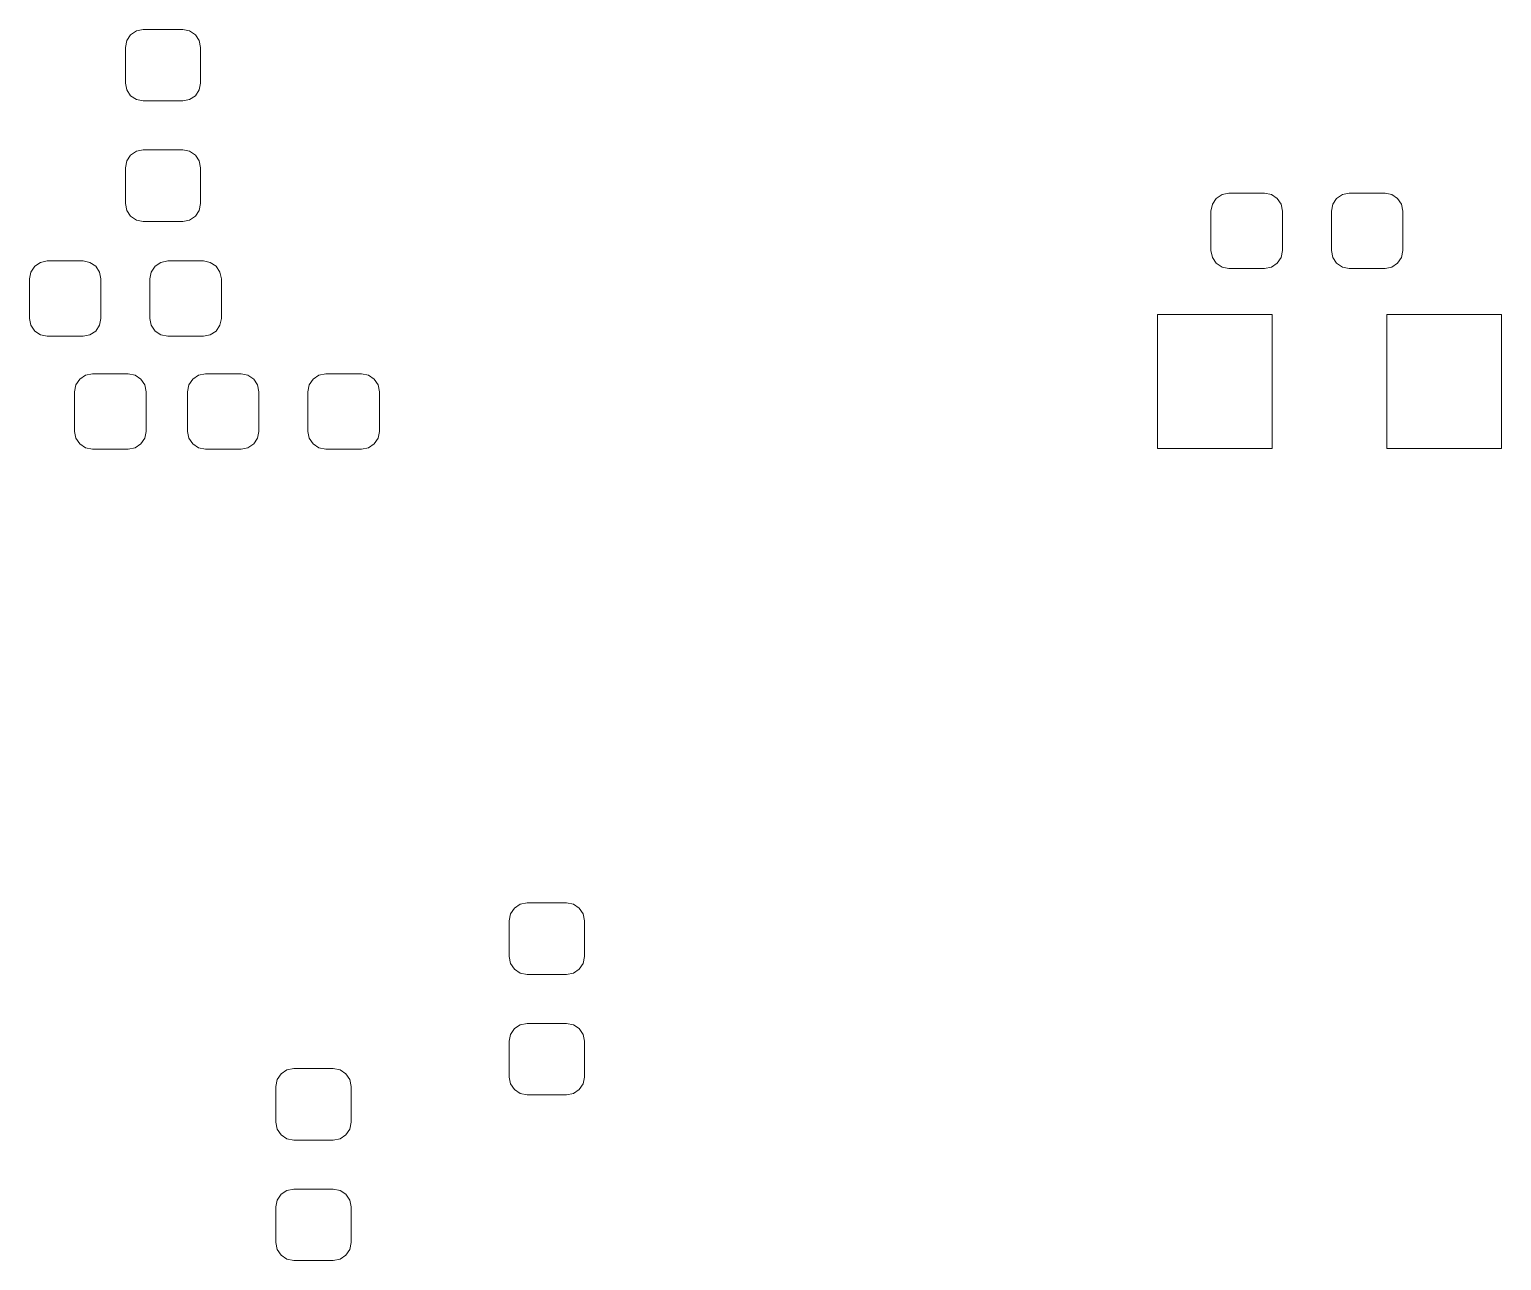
# Model space of a CAD drawing. Header units: millimetres. Extents: x -50 to 46, y -112 to 132.
# Drawn here: x 22.2 to 41.76, y -10.16 to 6.19 of the extents above; entities that cross this region are included whole.
import ezdxf

# ---------------------------------------------------------------- set-up
doc = ezdxf.new("R2010")
doc.units = ezdxf.units.MM
doc.header["$MEASUREMENT"] = 0
doc.layers.add('Layer 1', color=7, linetype='Continuous')

msp = doc.modelspace()

# ---------------------------------------------------------------- linework, layer by layer
at = {"layer": 'Layer 1', "lineweight": 9}
for points, knots in [([(24.2351, 6.1887), (24.2351, 6.1887), (24.326, 6.1706), (24.326, 6.1706), (24.326, 6.1706), (24.326, 6.1706), (24.403, 6.1191), (24.403, 6.1191), (24.403, 6.1191), (24.403, 6.1191), (24.4545, 6.0421), (24.4545, 6.0421), (24.4545, 6.0421), (24.4545, 6.0421), (24.4726, 5.9512), (24.4726, 5.9512), (24.4726, 5.9512), (24.4726, 5.9512), (24.4726, 5.4762), (24.4726, 5.4762), (24.4726, 5.4762), (24.4726, 5.4762), (24.4545, 5.3853), (24.4545, 5.3853), (24.4545, 5.3853), (24.4545, 5.3853), (24.403, 5.3083), (24.403, 5.3083), (24.403, 5.3083), (24.403, 5.3083), (24.326, 5.2568), (24.326, 5.2568), (24.326, 5.2568), (24.326, 5.2568), (24.2351, 5.2387), (24.2351, 5.2387), (24.2351, 5.2387), (24.2351, 5.2387), (23.7101, 5.2387), (23.7101, 5.2387), (23.7101, 5.2387), (23.7101, 5.2387), (23.6192, 5.2568), (23.6192, 5.2568), (23.6192, 5.2568), (23.6192, 5.2568), (23.5422, 5.3083), (23.5422, 5.3083), (23.5422, 5.3083), (23.5422, 5.3083), (23.4907, 5.3853), (23.4907, 5.3853), (23.4907, 5.3853), (23.4907, 5.3853), (23.4726, 5.4762), (23.4726, 5.4762), (23.4726, 5.4762), (23.4726, 5.4762), (23.4726, 5.9512), (23.4726, 5.9512), (23.4726, 5.9512), (23.4726, 5.9512), (23.4907, 6.0421), (23.4907, 6.0421), (23.4907, 6.0421), (23.4907, 6.0421), (23.5422, 6.1191), (23.5422, 6.1191), (23.5422, 6.1191), (23.5422, 6.1191), (23.6192, 6.1706), (23.6192, 6.1706), (23.6192, 6.1706), (23.6192, 6.1706), (23.7101, 6.1887), (23.7101, 6.1887), (23.7101, 6.1887), (23.7101, 6.1887), (24.2351, 6.1887), (24.2351, 6.1887)], [0, 0, 0, 0, 0.047619, 0.047619, 0.047619, 0.047619, 0.0952381, 0.0952381, 0.0952381, 0.0952381, 0.1428571, 0.1428571, 0.1428571, 0.1428571, 0.1904762, 0.1904762, 0.1904762, 0.1904762, 0.2380952, 0.2380952, 0.2380952, 0.2380952, 0.2857143, 0.2857143, 0.2857143, 0.2857143, 0.3333333, 0.3333333, 0.3333333, 0.3333333, 0.3809524, 0.3809524, 0.3809524, 0.3809524, 0.4285714, 0.4285714, 0.4285714, 0.4285714, 0.4761905, 0.4761905, 0.4761905, 0.4761905, 0.5238095, 0.5238095, 0.5238095, 0.5238095, 0.5714286, 0.5714286, 0.5714286, 0.5714286, 0.6190476, 0.6190476, 0.6190476, 0.6190476, 0.6666667, 0.6666667, 0.6666667, 0.6666667, 0.7142857, 0.7142857, 0.7142857, 0.7142857, 0.7619048, 0.7619048, 0.7619048, 0.7619048, 0.8095238, 0.8095238, 0.8095238, 0.8095238, 0.8571429, 0.8571429, 0.8571429, 0.8571429, 0.9047619, 0.9047619, 0.9047619, 0.9047619, 1, 1, 1, 1]), ([(24.2351, 4.5887), (24.2351, 4.5887), (24.326, 4.5706), (24.326, 4.5706), (24.326, 4.5706), (24.326, 4.5706), (24.403, 4.5191), (24.403, 4.5191), (24.403, 4.5191), (24.403, 4.5191), (24.4545, 4.4421), (24.4545, 4.4421), (24.4545, 4.4421), (24.4545, 4.4421), (24.4726, 4.3512), (24.4726, 4.3512), (24.4726, 4.3512), (24.4726, 4.3512), (24.4726, 3.8762), (24.4726, 3.8762), (24.4726, 3.8762), (24.4726, 3.8762), (24.4545, 3.7853), (24.4545, 3.7853), (24.4545, 3.7853), (24.4545, 3.7853), (24.403, 3.7083), (24.403, 3.7083), (24.403, 3.7083), (24.403, 3.7083), (24.326, 3.6568), (24.326, 3.6568), (24.326, 3.6568), (24.326, 3.6568), (24.2351, 3.6387), (24.2351, 3.6387), (24.2351, 3.6387), (24.2351, 3.6387), (23.7101, 3.6387), (23.7101, 3.6387), (23.7101, 3.6387), (23.7101, 3.6387), (23.6192, 3.6568), (23.6192, 3.6568), (23.6192, 3.6568), (23.6192, 3.6568), (23.5422, 3.7083), (23.5422, 3.7083), (23.5422, 3.7083), (23.5422, 3.7083), (23.4907, 3.7853), (23.4907, 3.7853), (23.4907, 3.7853), (23.4907, 3.7853), (23.4726, 3.8762), (23.4726, 3.8762), (23.4726, 3.8762), (23.4726, 3.8762), (23.4726, 4.3512), (23.4726, 4.3512), (23.4726, 4.3512), (23.4726, 4.3512), (23.4907, 4.4421), (23.4907, 4.4421), (23.4907, 4.4421), (23.4907, 4.4421), (23.5422, 4.5191), (23.5422, 4.5191), (23.5422, 4.5191), (23.5422, 4.5191), (23.6192, 4.5706), (23.6192, 4.5706), (23.6192, 4.5706), (23.6192, 4.5706), (23.7101, 4.5887), (23.7101, 4.5887), (23.7101, 4.5887), (23.7101, 4.5887), (24.2351, 4.5887), (24.2351, 4.5887)], [0, 0, 0, 0, 0.047619, 0.047619, 0.047619, 0.047619, 0.0952381, 0.0952381, 0.0952381, 0.0952381, 0.1428571, 0.1428571, 0.1428571, 0.1428571, 0.1904762, 0.1904762, 0.1904762, 0.1904762, 0.2380952, 0.2380952, 0.2380952, 0.2380952, 0.2857143, 0.2857143, 0.2857143, 0.2857143, 0.3333333, 0.3333333, 0.3333333, 0.3333333, 0.3809524, 0.3809524, 0.3809524, 0.3809524, 0.4285714, 0.4285714, 0.4285714, 0.4285714, 0.4761905, 0.4761905, 0.4761905, 0.4761905, 0.5238095, 0.5238095, 0.5238095, 0.5238095, 0.5714286, 0.5714286, 0.5714286, 0.5714286, 0.6190476, 0.6190476, 0.6190476, 0.6190476, 0.6666667, 0.6666667, 0.6666667, 0.6666667, 0.7142857, 0.7142857, 0.7142857, 0.7142857, 0.7619048, 0.7619048, 0.7619048, 0.7619048, 0.8095238, 0.8095238, 0.8095238, 0.8095238, 0.8571429, 0.8571429, 0.8571429, 0.8571429, 0.9047619, 0.9047619, 0.9047619, 0.9047619, 1, 1, 1, 1]), ([(38.8476, 3.2512), (38.8476, 3.2512), (38.8295, 3.1603), (38.8295, 3.1603), (38.8295, 3.1603), (38.8295, 3.1603), (38.778, 3.0833), (38.778, 3.0833), (38.778, 3.0833), (38.778, 3.0833), (38.701, 3.0318), (38.701, 3.0318), (38.701, 3.0318), (38.701, 3.0318), (38.6101, 3.0137), (38.6101, 3.0137), (38.6101, 3.0137), (38.6101, 3.0137), (38.1351, 3.0137), (38.1351, 3.0137), (38.1351, 3.0137), (38.1351, 3.0137), (38.0442, 3.0318), (38.0442, 3.0318), (38.0442, 3.0318), (38.0442, 3.0318), (37.9672, 3.0833), (37.9672, 3.0833), (37.9672, 3.0833), (37.9672, 3.0833), (37.9157, 3.1603), (37.9157, 3.1603), (37.9157, 3.1603), (37.9157, 3.1603), (37.8976, 3.2512), (37.8976, 3.2512), (37.8976, 3.2512), (37.8976, 3.2512), (37.8976, 3.7762), (37.8976, 3.7762), (37.8976, 3.7762), (37.8976, 3.7762), (37.9157, 3.8671), (37.9157, 3.8671), (37.9157, 3.8671), (37.9157, 3.8671), (37.9672, 3.9441), (37.9672, 3.9441), (37.9672, 3.9441), (37.9672, 3.9441), (38.0442, 3.9956), (38.0442, 3.9956), (38.0442, 3.9956), (38.0442, 3.9956), (38.1351, 4.0137), (38.1351, 4.0137), (38.1351, 4.0137), (38.1351, 4.0137), (38.6101, 4.0137), (38.6101, 4.0137), (38.6101, 4.0137), (38.6101, 4.0137), (38.701, 3.9956), (38.701, 3.9956), (38.701, 3.9956), (38.701, 3.9956), (38.778, 3.9441), (38.778, 3.9441), (38.778, 3.9441), (38.778, 3.9441), (38.8295, 3.8671), (38.8295, 3.8671), (38.8295, 3.8671), (38.8295, 3.8671), (38.8476, 3.7762), (38.8476, 3.7762), (38.8476, 3.7762), (38.8476, 3.7762), (38.8476, 3.2512), (38.8476, 3.2512)], [0, 0, 0, 0, 0.047619, 0.047619, 0.047619, 0.047619, 0.0952381, 0.0952381, 0.0952381, 0.0952381, 0.1428571, 0.1428571, 0.1428571, 0.1428571, 0.1904762, 0.1904762, 0.1904762, 0.1904762, 0.2380952, 0.2380952, 0.2380952, 0.2380952, 0.2857143, 0.2857143, 0.2857143, 0.2857143, 0.3333333, 0.3333333, 0.3333333, 0.3333333, 0.3809524, 0.3809524, 0.3809524, 0.3809524, 0.4285714, 0.4285714, 0.4285714, 0.4285714, 0.4761905, 0.4761905, 0.4761905, 0.4761905, 0.5238095, 0.5238095, 0.5238095, 0.5238095, 0.5714286, 0.5714286, 0.5714286, 0.5714286, 0.6190476, 0.6190476, 0.6190476, 0.6190476, 0.6666667, 0.6666667, 0.6666667, 0.6666667, 0.7142857, 0.7142857, 0.7142857, 0.7142857, 0.7619048, 0.7619048, 0.7619048, 0.7619048, 0.8095238, 0.8095238, 0.8095238, 0.8095238, 0.8571429, 0.8571429, 0.8571429, 0.8571429, 0.9047619, 0.9047619, 0.9047619, 0.9047619, 1, 1, 1, 1]), ([(40.4476, 3.2512), (40.4476, 3.2512), (40.4295, 3.1603), (40.4295, 3.1603), (40.4295, 3.1603), (40.4295, 3.1603), (40.378, 3.0833), (40.378, 3.0833), (40.378, 3.0833), (40.378, 3.0833), (40.301, 3.0318), (40.301, 3.0318), (40.301, 3.0318), (40.301, 3.0318), (40.2101, 3.0137), (40.2101, 3.0137), (40.2101, 3.0137), (40.2101, 3.0137), (39.7351, 3.0137), (39.7351, 3.0137), (39.7351, 3.0137), (39.7351, 3.0137), (39.6442, 3.0318), (39.6442, 3.0318), (39.6442, 3.0318), (39.6442, 3.0318), (39.5672, 3.0833), (39.5672, 3.0833), (39.5672, 3.0833), (39.5672, 3.0833), (39.5157, 3.1603), (39.5157, 3.1603), (39.5157, 3.1603), (39.5157, 3.1603), (39.4976, 3.2512), (39.4976, 3.2512), (39.4976, 3.2512), (39.4976, 3.2512), (39.4976, 3.7762), (39.4976, 3.7762), (39.4976, 3.7762), (39.4976, 3.7762), (39.5157, 3.8671), (39.5157, 3.8671), (39.5157, 3.8671), (39.5157, 3.8671), (39.5672, 3.9441), (39.5672, 3.9441), (39.5672, 3.9441), (39.5672, 3.9441), (39.6442, 3.9956), (39.6442, 3.9956), (39.6442, 3.9956), (39.6442, 3.9956), (39.7351, 4.0137), (39.7351, 4.0137), (39.7351, 4.0137), (39.7351, 4.0137), (40.2101, 4.0137), (40.2101, 4.0137), (40.2101, 4.0137), (40.2101, 4.0137), (40.301, 3.9956), (40.301, 3.9956), (40.301, 3.9956), (40.301, 3.9956), (40.378, 3.9441), (40.378, 3.9441), (40.378, 3.9441), (40.378, 3.9441), (40.4295, 3.8671), (40.4295, 3.8671), (40.4295, 3.8671), (40.4295, 3.8671), (40.4476, 3.7762), (40.4476, 3.7762), (40.4476, 3.7762), (40.4476, 3.7762), (40.4476, 3.2512), (40.4476, 3.2512)], [0, 0, 0, 0, 0.047619, 0.047619, 0.047619, 0.047619, 0.0952381, 0.0952381, 0.0952381, 0.0952381, 0.1428571, 0.1428571, 0.1428571, 0.1428571, 0.1904762, 0.1904762, 0.1904762, 0.1904762, 0.2380952, 0.2380952, 0.2380952, 0.2380952, 0.2857143, 0.2857143, 0.2857143, 0.2857143, 0.3333333, 0.3333333, 0.3333333, 0.3333333, 0.3809524, 0.3809524, 0.3809524, 0.3809524, 0.4285714, 0.4285714, 0.4285714, 0.4285714, 0.4761905, 0.4761905, 0.4761905, 0.4761905, 0.5238095, 0.5238095, 0.5238095, 0.5238095, 0.5714286, 0.5714286, 0.5714286, 0.5714286, 0.6190476, 0.6190476, 0.6190476, 0.6190476, 0.6666667, 0.6666667, 0.6666667, 0.6666667, 0.7142857, 0.7142857, 0.7142857, 0.7142857, 0.7619048, 0.7619048, 0.7619048, 0.7619048, 0.8095238, 0.8095238, 0.8095238, 0.8095238, 0.8571429, 0.8571429, 0.8571429, 0.8571429, 0.9047619, 0.9047619, 0.9047619, 0.9047619, 1, 1, 1, 1]), ([(22.1976, 2.8762), (22.1976, 2.8762), (22.2157, 2.9671), (22.2157, 2.9671), (22.2157, 2.9671), (22.2157, 2.9671), (22.2672, 3.0441), (22.2672, 3.0441), (22.2672, 3.0441), (22.2672, 3.0441), (22.3442, 3.0956), (22.3442, 3.0956), (22.3442, 3.0956), (22.3442, 3.0956), (22.4351, 3.1137), (22.4351, 3.1137), (22.4351, 3.1137), (22.4351, 3.1137), (22.9101, 3.1137), (22.9101, 3.1137), (22.9101, 3.1137), (22.9101, 3.1137), (23.001, 3.0956), (23.001, 3.0956), (23.001, 3.0956), (23.001, 3.0956), (23.078, 3.0441), (23.078, 3.0441), (23.078, 3.0441), (23.078, 3.0441), (23.1295, 2.9671), (23.1295, 2.9671), (23.1295, 2.9671), (23.1295, 2.9671), (23.1476, 2.8762), (23.1476, 2.8762), (23.1476, 2.8762), (23.1476, 2.8762), (23.1476, 2.3512), (23.1476, 2.3512), (23.1476, 2.3512), (23.1476, 2.3512), (23.1295, 2.2603), (23.1295, 2.2603), (23.1295, 2.2603), (23.1295, 2.2603), (23.078, 2.1833), (23.078, 2.1833), (23.078, 2.1833), (23.078, 2.1833), (23.001, 2.1318), (23.001, 2.1318), (23.001, 2.1318), (23.001, 2.1318), (22.9101, 2.1137), (22.9101, 2.1137), (22.9101, 2.1137), (22.9101, 2.1137), (22.4351, 2.1137), (22.4351, 2.1137), (22.4351, 2.1137), (22.4351, 2.1137), (22.3442, 2.1318), (22.3442, 2.1318), (22.3442, 2.1318), (22.3442, 2.1318), (22.2672, 2.1833), (22.2672, 2.1833), (22.2672, 2.1833), (22.2672, 2.1833), (22.2157, 2.2603), (22.2157, 2.2603), (22.2157, 2.2603), (22.2157, 2.2603), (22.1976, 2.3512), (22.1976, 2.3512), (22.1976, 2.3512), (22.1976, 2.3512), (22.1976, 2.8762), (22.1976, 2.8762)], [0, 0, 0, 0, 0.047619, 0.047619, 0.047619, 0.047619, 0.0952381, 0.0952381, 0.0952381, 0.0952381, 0.1428571, 0.1428571, 0.1428571, 0.1428571, 0.1904762, 0.1904762, 0.1904762, 0.1904762, 0.2380952, 0.2380952, 0.2380952, 0.2380952, 0.2857143, 0.2857143, 0.2857143, 0.2857143, 0.3333333, 0.3333333, 0.3333333, 0.3333333, 0.3809524, 0.3809524, 0.3809524, 0.3809524, 0.4285714, 0.4285714, 0.4285714, 0.4285714, 0.4761905, 0.4761905, 0.4761905, 0.4761905, 0.5238095, 0.5238095, 0.5238095, 0.5238095, 0.5714286, 0.5714286, 0.5714286, 0.5714286, 0.6190476, 0.6190476, 0.6190476, 0.6190476, 0.6666667, 0.6666667, 0.6666667, 0.6666667, 0.7142857, 0.7142857, 0.7142857, 0.7142857, 0.7619048, 0.7619048, 0.7619048, 0.7619048, 0.8095238, 0.8095238, 0.8095238, 0.8095238, 0.8571429, 0.8571429, 0.8571429, 0.8571429, 0.9047619, 0.9047619, 0.9047619, 0.9047619, 1, 1, 1, 1]), ([(23.7976, 2.8762), (23.7976, 2.8762), (23.8157, 2.9671), (23.8157, 2.9671), (23.8157, 2.9671), (23.8157, 2.9671), (23.8672, 3.0441), (23.8672, 3.0441), (23.8672, 3.0441), (23.8672, 3.0441), (23.9442, 3.0956), (23.9442, 3.0956), (23.9442, 3.0956), (23.9442, 3.0956), (24.0351, 3.1137), (24.0351, 3.1137), (24.0351, 3.1137), (24.0351, 3.1137), (24.5101, 3.1137), (24.5101, 3.1137), (24.5101, 3.1137), (24.5101, 3.1137), (24.601, 3.0956), (24.601, 3.0956), (24.601, 3.0956), (24.601, 3.0956), (24.678, 3.0441), (24.678, 3.0441), (24.678, 3.0441), (24.678, 3.0441), (24.7295, 2.9671), (24.7295, 2.9671), (24.7295, 2.9671), (24.7295, 2.9671), (24.7476, 2.8762), (24.7476, 2.8762), (24.7476, 2.8762), (24.7476, 2.8762), (24.7476, 2.3512), (24.7476, 2.3512), (24.7476, 2.3512), (24.7476, 2.3512), (24.7295, 2.2603), (24.7295, 2.2603), (24.7295, 2.2603), (24.7295, 2.2603), (24.678, 2.1833), (24.678, 2.1833), (24.678, 2.1833), (24.678, 2.1833), (24.601, 2.1318), (24.601, 2.1318), (24.601, 2.1318), (24.601, 2.1318), (24.5101, 2.1137), (24.5101, 2.1137), (24.5101, 2.1137), (24.5101, 2.1137), (24.0351, 2.1137), (24.0351, 2.1137), (24.0351, 2.1137), (24.0351, 2.1137), (23.9442, 2.1318), (23.9442, 2.1318), (23.9442, 2.1318), (23.9442, 2.1318), (23.8672, 2.1833), (23.8672, 2.1833), (23.8672, 2.1833), (23.8672, 2.1833), (23.8157, 2.2603), (23.8157, 2.2603), (23.8157, 2.2603), (23.8157, 2.2603), (23.7976, 2.3512), (23.7976, 2.3512), (23.7976, 2.3512), (23.7976, 2.3512), (23.7976, 2.8762), (23.7976, 2.8762)], [0, 0, 0, 0, 0.047619, 0.047619, 0.047619, 0.047619, 0.0952381, 0.0952381, 0.0952381, 0.0952381, 0.1428571, 0.1428571, 0.1428571, 0.1428571, 0.1904762, 0.1904762, 0.1904762, 0.1904762, 0.2380952, 0.2380952, 0.2380952, 0.2380952, 0.2857143, 0.2857143, 0.2857143, 0.2857143, 0.3333333, 0.3333333, 0.3333333, 0.3333333, 0.3809524, 0.3809524, 0.3809524, 0.3809524, 0.4285714, 0.4285714, 0.4285714, 0.4285714, 0.4761905, 0.4761905, 0.4761905, 0.4761905, 0.5238095, 0.5238095, 0.5238095, 0.5238095, 0.5714286, 0.5714286, 0.5714286, 0.5714286, 0.6190476, 0.6190476, 0.6190476, 0.6190476, 0.6666667, 0.6666667, 0.6666667, 0.6666667, 0.7142857, 0.7142857, 0.7142857, 0.7142857, 0.7619048, 0.7619048, 0.7619048, 0.7619048, 0.8095238, 0.8095238, 0.8095238, 0.8095238, 0.8571429, 0.8571429, 0.8571429, 0.8571429, 0.9047619, 0.9047619, 0.9047619, 0.9047619, 1, 1, 1, 1]), ([(38.7106, 2.4027), (38.7106, 2.4027), (38.7106, 0.6247), (38.7106, 0.6247), (38.7106, 0.6247), (38.7106, 0.6247), (37.1866, 0.6247), (37.1866, 0.6247), (37.1866, 0.6247), (37.1866, 0.6247), (37.1866, 2.4027), (37.1866, 2.4027), (37.1866, 2.4027), (37.1866, 2.4027), (38.7106, 2.4027), (38.7106, 2.4027)], [0, 0, 0, 0, 0.2, 0.2, 0.2, 0.2, 0.4, 0.4, 0.4, 0.4, 0.6, 0.6, 0.6, 0.6, 1, 1, 1, 1]), ([(41.7586, 2.4027), (41.7586, 2.4027), (41.7586, 0.6247), (41.7586, 0.6247), (41.7586, 0.6247), (41.7586, 0.6247), (40.2346, 0.6247), (40.2346, 0.6247), (40.2346, 0.6247), (40.2346, 0.6247), (40.2346, 2.4027), (40.2346, 2.4027), (40.2346, 2.4027), (40.2346, 2.4027), (41.7586, 2.4027), (41.7586, 2.4027)], [0, 0, 0, 0, 0.2, 0.2, 0.2, 0.2, 0.4, 0.4, 0.4, 0.4, 0.6, 0.6, 0.6, 0.6, 1, 1, 1, 1]), ([(22.7976, 1.3762), (22.7976, 1.3762), (22.8157, 1.4671), (22.8157, 1.4671), (22.8157, 1.4671), (22.8157, 1.4671), (22.8672, 1.5441), (22.8672, 1.5441), (22.8672, 1.5441), (22.8672, 1.5441), (22.9442, 1.5956), (22.9442, 1.5956), (22.9442, 1.5956), (22.9442, 1.5956), (23.0351, 1.6137), (23.0351, 1.6137), (23.0351, 1.6137), (23.0351, 1.6137), (23.5101, 1.6137), (23.5101, 1.6137), (23.5101, 1.6137), (23.5101, 1.6137), (23.601, 1.5956), (23.601, 1.5956), (23.601, 1.5956), (23.601, 1.5956), (23.678, 1.5441), (23.678, 1.5441), (23.678, 1.5441), (23.678, 1.5441), (23.7295, 1.4671), (23.7295, 1.4671), (23.7295, 1.4671), (23.7295, 1.4671), (23.7476, 1.3762), (23.7476, 1.3762), (23.7476, 1.3762), (23.7476, 1.3762), (23.7476, 0.8512), (23.7476, 0.8512), (23.7476, 0.8512), (23.7476, 0.8512), (23.7295, 0.7603), (23.7295, 0.7603), (23.7295, 0.7603), (23.7295, 0.7603), (23.678, 0.6833), (23.678, 0.6833), (23.678, 0.6833), (23.678, 0.6833), (23.601, 0.6318), (23.601, 0.6318), (23.601, 0.6318), (23.601, 0.6318), (23.5101, 0.6137), (23.5101, 0.6137), (23.5101, 0.6137), (23.5101, 0.6137), (23.0351, 0.6137), (23.0351, 0.6137), (23.0351, 0.6137), (23.0351, 0.6137), (22.9442, 0.6318), (22.9442, 0.6318), (22.9442, 0.6318), (22.9442, 0.6318), (22.8672, 0.6833), (22.8672, 0.6833), (22.8672, 0.6833), (22.8672, 0.6833), (22.8157, 0.7603), (22.8157, 0.7603), (22.8157, 0.7603), (22.8157, 0.7603), (22.7976, 0.8512), (22.7976, 0.8512), (22.7976, 0.8512), (22.7976, 0.8512), (22.7976, 1.3762), (22.7976, 1.3762)], [0, 0, 0, 0, 0.047619, 0.047619, 0.047619, 0.047619, 0.0952381, 0.0952381, 0.0952381, 0.0952381, 0.1428571, 0.1428571, 0.1428571, 0.1428571, 0.1904762, 0.1904762, 0.1904762, 0.1904762, 0.2380952, 0.2380952, 0.2380952, 0.2380952, 0.2857143, 0.2857143, 0.2857143, 0.2857143, 0.3333333, 0.3333333, 0.3333333, 0.3333333, 0.3809524, 0.3809524, 0.3809524, 0.3809524, 0.4285714, 0.4285714, 0.4285714, 0.4285714, 0.4761905, 0.4761905, 0.4761905, 0.4761905, 0.5238095, 0.5238095, 0.5238095, 0.5238095, 0.5714286, 0.5714286, 0.5714286, 0.5714286, 0.6190476, 0.6190476, 0.6190476, 0.6190476, 0.6666667, 0.6666667, 0.6666667, 0.6666667, 0.7142857, 0.7142857, 0.7142857, 0.7142857, 0.7619048, 0.7619048, 0.7619048, 0.7619048, 0.8095238, 0.8095238, 0.8095238, 0.8095238, 0.8571429, 0.8571429, 0.8571429, 0.8571429, 0.9047619, 0.9047619, 0.9047619, 0.9047619, 1, 1, 1, 1]), ([(25.2476, 0.8512), (25.2476, 0.8512), (25.2295, 0.7603), (25.2295, 0.7603), (25.2295, 0.7603), (25.2295, 0.7603), (25.178, 0.6833), (25.178, 0.6833), (25.178, 0.6833), (25.178, 0.6833), (25.101, 0.6318), (25.101, 0.6318), (25.101, 0.6318), (25.101, 0.6318), (25.0101, 0.6137), (25.0101, 0.6137), (25.0101, 0.6137), (25.0101, 0.6137), (24.5351, 0.6137), (24.5351, 0.6137), (24.5351, 0.6137), (24.5351, 0.6137), (24.4442, 0.6318), (24.4442, 0.6318), (24.4442, 0.6318), (24.4442, 0.6318), (24.3672, 0.6833), (24.3672, 0.6833), (24.3672, 0.6833), (24.3672, 0.6833), (24.3157, 0.7603), (24.3157, 0.7603), (24.3157, 0.7603), (24.3157, 0.7603), (24.2976, 0.8512), (24.2976, 0.8512), (24.2976, 0.8512), (24.2976, 0.8512), (24.2976, 1.3762), (24.2976, 1.3762), (24.2976, 1.3762), (24.2976, 1.3762), (24.3157, 1.4671), (24.3157, 1.4671), (24.3157, 1.4671), (24.3157, 1.4671), (24.3672, 1.5441), (24.3672, 1.5441), (24.3672, 1.5441), (24.3672, 1.5441), (24.4442, 1.5956), (24.4442, 1.5956), (24.4442, 1.5956), (24.4442, 1.5956), (24.5351, 1.6137), (24.5351, 1.6137), (24.5351, 1.6137), (24.5351, 1.6137), (25.0101, 1.6137), (25.0101, 1.6137), (25.0101, 1.6137), (25.0101, 1.6137), (25.101, 1.5956), (25.101, 1.5956), (25.101, 1.5956), (25.101, 1.5956), (25.178, 1.5441), (25.178, 1.5441), (25.178, 1.5441), (25.178, 1.5441), (25.2295, 1.4671), (25.2295, 1.4671), (25.2295, 1.4671), (25.2295, 1.4671), (25.2476, 1.3762), (25.2476, 1.3762), (25.2476, 1.3762), (25.2476, 1.3762), (25.2476, 0.8512), (25.2476, 0.8512)], [0, 0, 0, 0, 0.047619, 0.047619, 0.047619, 0.047619, 0.0952381, 0.0952381, 0.0952381, 0.0952381, 0.1428571, 0.1428571, 0.1428571, 0.1428571, 0.1904762, 0.1904762, 0.1904762, 0.1904762, 0.2380952, 0.2380952, 0.2380952, 0.2380952, 0.2857143, 0.2857143, 0.2857143, 0.2857143, 0.3333333, 0.3333333, 0.3333333, 0.3333333, 0.3809524, 0.3809524, 0.3809524, 0.3809524, 0.4285714, 0.4285714, 0.4285714, 0.4285714, 0.4761905, 0.4761905, 0.4761905, 0.4761905, 0.5238095, 0.5238095, 0.5238095, 0.5238095, 0.5714286, 0.5714286, 0.5714286, 0.5714286, 0.6190476, 0.6190476, 0.6190476, 0.6190476, 0.6666667, 0.6666667, 0.6666667, 0.6666667, 0.7142857, 0.7142857, 0.7142857, 0.7142857, 0.7619048, 0.7619048, 0.7619048, 0.7619048, 0.8095238, 0.8095238, 0.8095238, 0.8095238, 0.8571429, 0.8571429, 0.8571429, 0.8571429, 0.9047619, 0.9047619, 0.9047619, 0.9047619, 1, 1, 1, 1]), ([(26.8476, 0.8512), (26.8476, 0.8512), (26.8295, 0.7603), (26.8295, 0.7603), (26.8295, 0.7603), (26.8295, 0.7603), (26.778, 0.6833), (26.778, 0.6833), (26.778, 0.6833), (26.778, 0.6833), (26.701, 0.6318), (26.701, 0.6318), (26.701, 0.6318), (26.701, 0.6318), (26.6101, 0.6137), (26.6101, 0.6137), (26.6101, 0.6137), (26.6101, 0.6137), (26.1351, 0.6137), (26.1351, 0.6137), (26.1351, 0.6137), (26.1351, 0.6137), (26.0442, 0.6318), (26.0442, 0.6318), (26.0442, 0.6318), (26.0442, 0.6318), (25.9672, 0.6833), (25.9672, 0.6833), (25.9672, 0.6833), (25.9672, 0.6833), (25.9157, 0.7603), (25.9157, 0.7603), (25.9157, 0.7603), (25.9157, 0.7603), (25.8976, 0.8512), (25.8976, 0.8512), (25.8976, 0.8512), (25.8976, 0.8512), (25.8976, 1.3762), (25.8976, 1.3762), (25.8976, 1.3762), (25.8976, 1.3762), (25.9157, 1.4671), (25.9157, 1.4671), (25.9157, 1.4671), (25.9157, 1.4671), (25.9672, 1.5441), (25.9672, 1.5441), (25.9672, 1.5441), (25.9672, 1.5441), (26.0442, 1.5956), (26.0442, 1.5956), (26.0442, 1.5956), (26.0442, 1.5956), (26.1351, 1.6137), (26.1351, 1.6137), (26.1351, 1.6137), (26.1351, 1.6137), (26.6101, 1.6137), (26.6101, 1.6137), (26.6101, 1.6137), (26.6101, 1.6137), (26.701, 1.5956), (26.701, 1.5956), (26.701, 1.5956), (26.701, 1.5956), (26.778, 1.5441), (26.778, 1.5441), (26.778, 1.5441), (26.778, 1.5441), (26.8295, 1.4671), (26.8295, 1.4671), (26.8295, 1.4671), (26.8295, 1.4671), (26.8476, 1.3762), (26.8476, 1.3762), (26.8476, 1.3762), (26.8476, 1.3762), (26.8476, 0.8512), (26.8476, 0.8512)], [0, 0, 0, 0, 0.047619, 0.047619, 0.047619, 0.047619, 0.0952381, 0.0952381, 0.0952381, 0.0952381, 0.1428571, 0.1428571, 0.1428571, 0.1428571, 0.1904762, 0.1904762, 0.1904762, 0.1904762, 0.2380952, 0.2380952, 0.2380952, 0.2380952, 0.2857143, 0.2857143, 0.2857143, 0.2857143, 0.3333333, 0.3333333, 0.3333333, 0.3333333, 0.3809524, 0.3809524, 0.3809524, 0.3809524, 0.4285714, 0.4285714, 0.4285714, 0.4285714, 0.4761905, 0.4761905, 0.4761905, 0.4761905, 0.5238095, 0.5238095, 0.5238095, 0.5238095, 0.5714286, 0.5714286, 0.5714286, 0.5714286, 0.6190476, 0.6190476, 0.6190476, 0.6190476, 0.6666667, 0.6666667, 0.6666667, 0.6666667, 0.7142857, 0.7142857, 0.7142857, 0.7142857, 0.7619048, 0.7619048, 0.7619048, 0.7619048, 0.8095238, 0.8095238, 0.8095238, 0.8095238, 0.8571429, 0.8571429, 0.8571429, 0.8571429, 0.9047619, 0.9047619, 0.9047619, 0.9047619, 1, 1, 1, 1]), ([(29.3351, -5.4113), (29.3351, -5.4113), (29.426, -5.4294), (29.426, -5.4294), (29.426, -5.4294), (29.426, -5.4294), (29.503, -5.4809), (29.503, -5.4809), (29.503, -5.4809), (29.503, -5.4809), (29.5545, -5.5579), (29.5545, -5.5579), (29.5545, -5.5579), (29.5545, -5.5579), (29.5726, -5.6488), (29.5726, -5.6488), (29.5726, -5.6488), (29.5726, -5.6488), (29.5726, -6.1238), (29.5726, -6.1238), (29.5726, -6.1238), (29.5726, -6.1238), (29.5545, -6.2147), (29.5545, -6.2147), (29.5545, -6.2147), (29.5545, -6.2147), (29.503, -6.2917), (29.503, -6.2917), (29.503, -6.2917), (29.503, -6.2917), (29.426, -6.3432), (29.426, -6.3432), (29.426, -6.3432), (29.426, -6.3432), (29.3351, -6.3613), (29.3351, -6.3613), (29.3351, -6.3613), (29.3351, -6.3613), (28.8101, -6.3613), (28.8101, -6.3613), (28.8101, -6.3613), (28.8101, -6.3613), (28.7192, -6.3432), (28.7192, -6.3432), (28.7192, -6.3432), (28.7192, -6.3432), (28.6422, -6.2917), (28.6422, -6.2917), (28.6422, -6.2917), (28.6422, -6.2917), (28.5907, -6.2147), (28.5907, -6.2147), (28.5907, -6.2147), (28.5907, -6.2147), (28.5726, -6.1238), (28.5726, -6.1238), (28.5726, -6.1238), (28.5726, -6.1238), (28.5726, -5.6488), (28.5726, -5.6488), (28.5726, -5.6488), (28.5726, -5.6488), (28.5907, -5.5579), (28.5907, -5.5579), (28.5907, -5.5579), (28.5907, -5.5579), (28.6422, -5.4809), (28.6422, -5.4809), (28.6422, -5.4809), (28.6422, -5.4809), (28.7192, -5.4294), (28.7192, -5.4294), (28.7192, -5.4294), (28.7192, -5.4294), (28.8101, -5.4113), (28.8101, -5.4113), (28.8101, -5.4113), (28.8101, -5.4113), (29.3351, -5.4113), (29.3351, -5.4113)], [0, 0, 0, 0, 0.047619, 0.047619, 0.047619, 0.047619, 0.0952381, 0.0952381, 0.0952381, 0.0952381, 0.1428571, 0.1428571, 0.1428571, 0.1428571, 0.1904762, 0.1904762, 0.1904762, 0.1904762, 0.2380952, 0.2380952, 0.2380952, 0.2380952, 0.2857143, 0.2857143, 0.2857143, 0.2857143, 0.3333333, 0.3333333, 0.3333333, 0.3333333, 0.3809524, 0.3809524, 0.3809524, 0.3809524, 0.4285714, 0.4285714, 0.4285714, 0.4285714, 0.4761905, 0.4761905, 0.4761905, 0.4761905, 0.5238095, 0.5238095, 0.5238095, 0.5238095, 0.5714286, 0.5714286, 0.5714286, 0.5714286, 0.6190476, 0.6190476, 0.6190476, 0.6190476, 0.6666667, 0.6666667, 0.6666667, 0.6666667, 0.7142857, 0.7142857, 0.7142857, 0.7142857, 0.7619048, 0.7619048, 0.7619048, 0.7619048, 0.8095238, 0.8095238, 0.8095238, 0.8095238, 0.8571429, 0.8571429, 0.8571429, 0.8571429, 0.9047619, 0.9047619, 0.9047619, 0.9047619, 1, 1, 1, 1]), ([(29.3351, -7.0113), (29.3351, -7.0113), (29.426, -7.0294), (29.426, -7.0294), (29.426, -7.0294), (29.426, -7.0294), (29.503, -7.0809), (29.503, -7.0809), (29.503, -7.0809), (29.503, -7.0809), (29.5545, -7.1579), (29.5545, -7.1579), (29.5545, -7.1579), (29.5545, -7.1579), (29.5726, -7.2488), (29.5726, -7.2488), (29.5726, -7.2488), (29.5726, -7.2488), (29.5726, -7.7238), (29.5726, -7.7238), (29.5726, -7.7238), (29.5726, -7.7238), (29.5545, -7.8147), (29.5545, -7.8147), (29.5545, -7.8147), (29.5545, -7.8147), (29.503, -7.8917), (29.503, -7.8917), (29.503, -7.8917), (29.503, -7.8917), (29.426, -7.9432), (29.426, -7.9432), (29.426, -7.9432), (29.426, -7.9432), (29.3351, -7.9613), (29.3351, -7.9613), (29.3351, -7.9613), (29.3351, -7.9613), (28.8101, -7.9613), (28.8101, -7.9613), (28.8101, -7.9613), (28.8101, -7.9613), (28.7192, -7.9432), (28.7192, -7.9432), (28.7192, -7.9432), (28.7192, -7.9432), (28.6422, -7.8917), (28.6422, -7.8917), (28.6422, -7.8917), (28.6422, -7.8917), (28.5907, -7.8147), (28.5907, -7.8147), (28.5907, -7.8147), (28.5907, -7.8147), (28.5726, -7.7238), (28.5726, -7.7238), (28.5726, -7.7238), (28.5726, -7.7238), (28.5726, -7.2488), (28.5726, -7.2488), (28.5726, -7.2488), (28.5726, -7.2488), (28.5907, -7.1579), (28.5907, -7.1579), (28.5907, -7.1579), (28.5907, -7.1579), (28.6422, -7.0809), (28.6422, -7.0809), (28.6422, -7.0809), (28.6422, -7.0809), (28.7192, -7.0294), (28.7192, -7.0294), (28.7192, -7.0294), (28.7192, -7.0294), (28.8101, -7.0113), (28.8101, -7.0113), (28.8101, -7.0113), (28.8101, -7.0113), (29.3351, -7.0113), (29.3351, -7.0113)], [0, 0, 0, 0, 0.047619, 0.047619, 0.047619, 0.047619, 0.0952381, 0.0952381, 0.0952381, 0.0952381, 0.1428571, 0.1428571, 0.1428571, 0.1428571, 0.1904762, 0.1904762, 0.1904762, 0.1904762, 0.2380952, 0.2380952, 0.2380952, 0.2380952, 0.2857143, 0.2857143, 0.2857143, 0.2857143, 0.3333333, 0.3333333, 0.3333333, 0.3333333, 0.3809524, 0.3809524, 0.3809524, 0.3809524, 0.4285714, 0.4285714, 0.4285714, 0.4285714, 0.4761905, 0.4761905, 0.4761905, 0.4761905, 0.5238095, 0.5238095, 0.5238095, 0.5238095, 0.5714286, 0.5714286, 0.5714286, 0.5714286, 0.6190476, 0.6190476, 0.6190476, 0.6190476, 0.6666667, 0.6666667, 0.6666667, 0.6666667, 0.7142857, 0.7142857, 0.7142857, 0.7142857, 0.7619048, 0.7619048, 0.7619048, 0.7619048, 0.8095238, 0.8095238, 0.8095238, 0.8095238, 0.8571429, 0.8571429, 0.8571429, 0.8571429, 0.9047619, 0.9047619, 0.9047619, 0.9047619, 1, 1, 1, 1]), ([(26.2351, -7.6113), (26.2351, -7.6113), (26.326, -7.6294), (26.326, -7.6294), (26.326, -7.6294), (26.326, -7.6294), (26.403, -7.6809), (26.403, -7.6809), (26.403, -7.6809), (26.403, -7.6809), (26.4545, -7.7579), (26.4545, -7.7579), (26.4545, -7.7579), (26.4545, -7.7579), (26.4726, -7.8488), (26.4726, -7.8488), (26.4726, -7.8488), (26.4726, -7.8488), (26.4726, -8.3238), (26.4726, -8.3238), (26.4726, -8.3238), (26.4726, -8.3238), (26.4545, -8.4147), (26.4545, -8.4147), (26.4545, -8.4147), (26.4545, -8.4147), (26.403, -8.4917), (26.403, -8.4917), (26.403, -8.4917), (26.403, -8.4917), (26.326, -8.5432), (26.326, -8.5432), (26.326, -8.5432), (26.326, -8.5432), (26.2351, -8.5613), (26.2351, -8.5613), (26.2351, -8.5613), (26.2351, -8.5613), (25.7101, -8.5613), (25.7101, -8.5613), (25.7101, -8.5613), (25.7101, -8.5613), (25.6192, -8.5432), (25.6192, -8.5432), (25.6192, -8.5432), (25.6192, -8.5432), (25.5422, -8.4917), (25.5422, -8.4917), (25.5422, -8.4917), (25.5422, -8.4917), (25.4907, -8.4147), (25.4907, -8.4147), (25.4907, -8.4147), (25.4907, -8.4147), (25.4726, -8.3238), (25.4726, -8.3238), (25.4726, -8.3238), (25.4726, -8.3238), (25.4726, -7.8488), (25.4726, -7.8488), (25.4726, -7.8488), (25.4726, -7.8488), (25.4907, -7.7579), (25.4907, -7.7579), (25.4907, -7.7579), (25.4907, -7.7579), (25.5422, -7.6809), (25.5422, -7.6809), (25.5422, -7.6809), (25.5422, -7.6809), (25.6192, -7.6294), (25.6192, -7.6294), (25.6192, -7.6294), (25.6192, -7.6294), (25.7101, -7.6113), (25.7101, -7.6113), (25.7101, -7.6113), (25.7101, -7.6113), (26.2351, -7.6113), (26.2351, -7.6113)], [0, 0, 0, 0, 0.047619, 0.047619, 0.047619, 0.047619, 0.0952381, 0.0952381, 0.0952381, 0.0952381, 0.1428571, 0.1428571, 0.1428571, 0.1428571, 0.1904762, 0.1904762, 0.1904762, 0.1904762, 0.2380952, 0.2380952, 0.2380952, 0.2380952, 0.2857143, 0.2857143, 0.2857143, 0.2857143, 0.3333333, 0.3333333, 0.3333333, 0.3333333, 0.3809524, 0.3809524, 0.3809524, 0.3809524, 0.4285714, 0.4285714, 0.4285714, 0.4285714, 0.4761905, 0.4761905, 0.4761905, 0.4761905, 0.5238095, 0.5238095, 0.5238095, 0.5238095, 0.5714286, 0.5714286, 0.5714286, 0.5714286, 0.6190476, 0.6190476, 0.6190476, 0.6190476, 0.6666667, 0.6666667, 0.6666667, 0.6666667, 0.7142857, 0.7142857, 0.7142857, 0.7142857, 0.7619048, 0.7619048, 0.7619048, 0.7619048, 0.8095238, 0.8095238, 0.8095238, 0.8095238, 0.8571429, 0.8571429, 0.8571429, 0.8571429, 0.9047619, 0.9047619, 0.9047619, 0.9047619, 1, 1, 1, 1]), ([(26.2351, -9.2113), (26.2351, -9.2113), (26.326, -9.2294), (26.326, -9.2294), (26.326, -9.2294), (26.326, -9.2294), (26.403, -9.2809), (26.403, -9.2809), (26.403, -9.2809), (26.403, -9.2809), (26.4545, -9.3579), (26.4545, -9.3579), (26.4545, -9.3579), (26.4545, -9.3579), (26.4726, -9.4488), (26.4726, -9.4488), (26.4726, -9.4488), (26.4726, -9.4488), (26.4726, -9.9238), (26.4726, -9.9238), (26.4726, -9.9238), (26.4726, -9.9238), (26.4545, -10.0147), (26.4545, -10.0147), (26.4545, -10.0147), (26.4545, -10.0147), (26.403, -10.0917), (26.403, -10.0917), (26.403, -10.0917), (26.403, -10.0917), (26.326, -10.1432), (26.326, -10.1432), (26.326, -10.1432), (26.326, -10.1432), (26.2351, -10.1613), (26.2351, -10.1613), (26.2351, -10.1613), (26.2351, -10.1613), (25.7101, -10.1613), (25.7101, -10.1613), (25.7101, -10.1613), (25.7101, -10.1613), (25.6192, -10.1432), (25.6192, -10.1432), (25.6192, -10.1432), (25.6192, -10.1432), (25.5422, -10.0917), (25.5422, -10.0917), (25.5422, -10.0917), (25.5422, -10.0917), (25.4907, -10.0147), (25.4907, -10.0147), (25.4907, -10.0147), (25.4907, -10.0147), (25.4726, -9.9238), (25.4726, -9.9238), (25.4726, -9.9238), (25.4726, -9.9238), (25.4726, -9.4488), (25.4726, -9.4488), (25.4726, -9.4488), (25.4726, -9.4488), (25.4907, -9.3579), (25.4907, -9.3579), (25.4907, -9.3579), (25.4907, -9.3579), (25.5422, -9.2809), (25.5422, -9.2809), (25.5422, -9.2809), (25.5422, -9.2809), (25.6192, -9.2294), (25.6192, -9.2294), (25.6192, -9.2294), (25.6192, -9.2294), (25.7101, -9.2113), (25.7101, -9.2113), (25.7101, -9.2113), (25.7101, -9.2113), (26.2351, -9.2113), (26.2351, -9.2113)], [0, 0, 0, 0, 0.047619, 0.047619, 0.047619, 0.047619, 0.0952381, 0.0952381, 0.0952381, 0.0952381, 0.1428571, 0.1428571, 0.1428571, 0.1428571, 0.1904762, 0.1904762, 0.1904762, 0.1904762, 0.2380952, 0.2380952, 0.2380952, 0.2380952, 0.2857143, 0.2857143, 0.2857143, 0.2857143, 0.3333333, 0.3333333, 0.3333333, 0.3333333, 0.3809524, 0.3809524, 0.3809524, 0.3809524, 0.4285714, 0.4285714, 0.4285714, 0.4285714, 0.4761905, 0.4761905, 0.4761905, 0.4761905, 0.5238095, 0.5238095, 0.5238095, 0.5238095, 0.5714286, 0.5714286, 0.5714286, 0.5714286, 0.6190476, 0.6190476, 0.6190476, 0.6190476, 0.6666667, 0.6666667, 0.6666667, 0.6666667, 0.7142857, 0.7142857, 0.7142857, 0.7142857, 0.7619048, 0.7619048, 0.7619048, 0.7619048, 0.8095238, 0.8095238, 0.8095238, 0.8095238, 0.8571429, 0.8571429, 0.8571429, 0.8571429, 0.9047619, 0.9047619, 0.9047619, 0.9047619, 1, 1, 1, 1])]:
    msp.add_open_spline(points, degree=3, knots=knots, dxfattribs=at)

doc.saveas('drawing.dxf')
